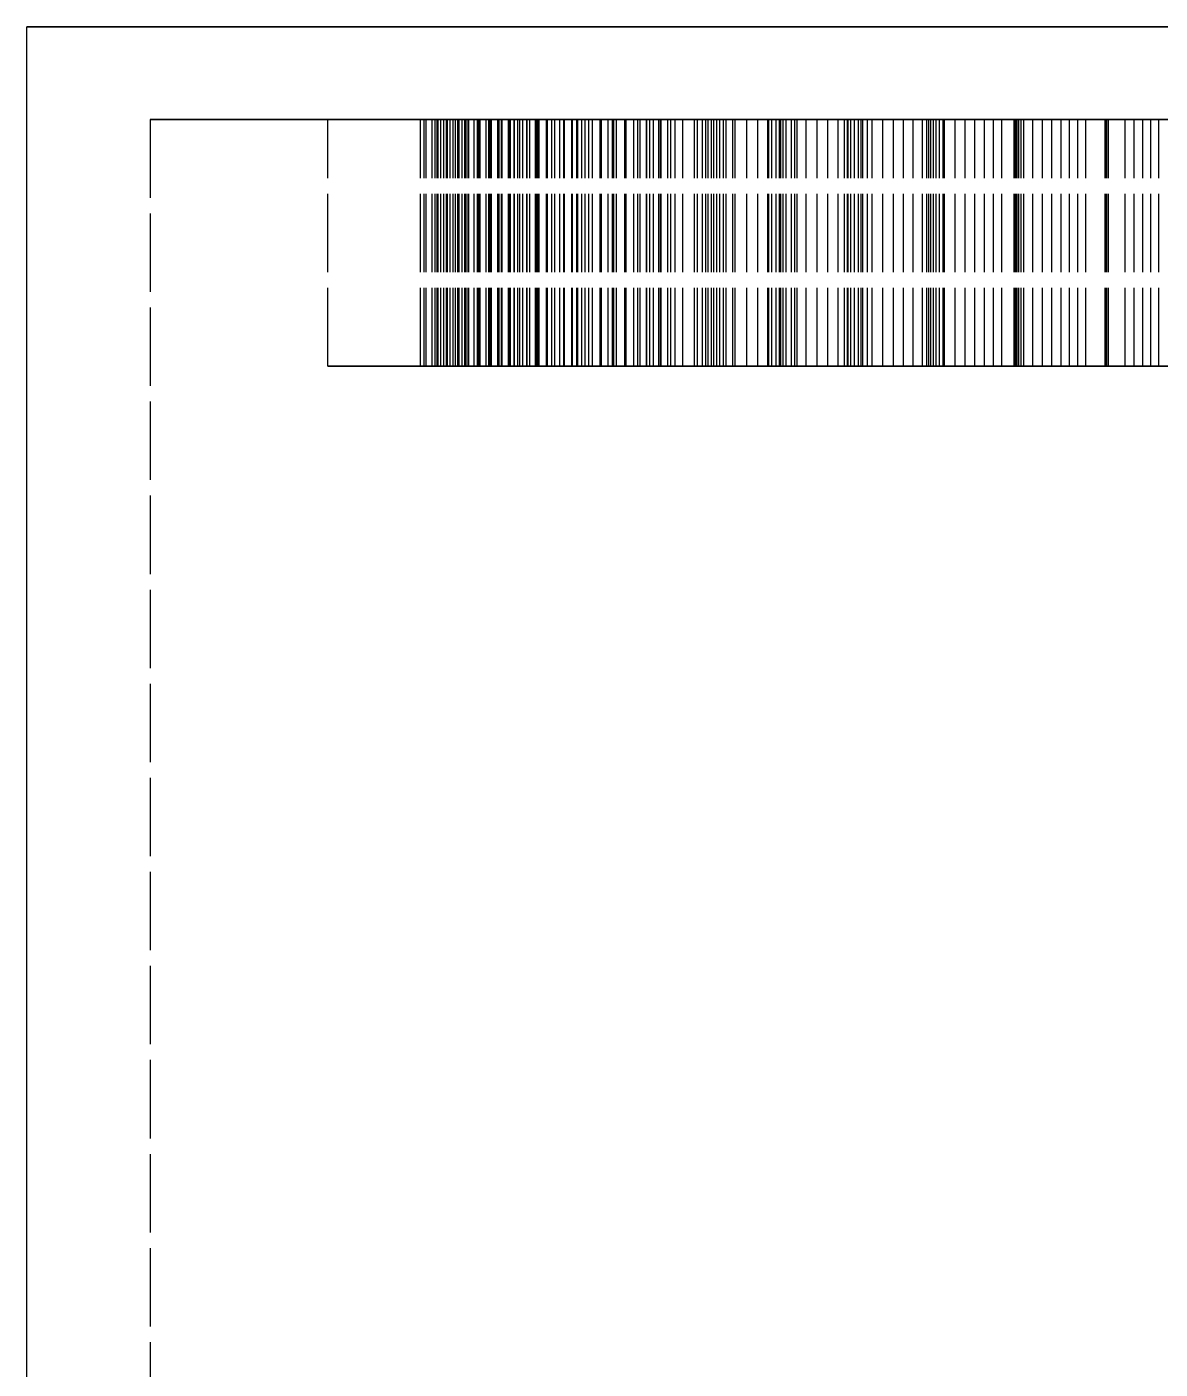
# Model space of a CAD drawing. Header units: millimetres. Extents: x -25 to 138, y -20 to 129.
# Drawn here: x 58 to 76.36, y 23.75 to 45.5 of the extents above; entities that cross this region are included whole.
import ezdxf

# ---------------------------------------------------------------- set-up
doc = ezdxf.new("R2010")
doc.units = ezdxf.units.MM
doc.linetypes.add('DASHED', pattern=[1.524, 1.27, -0.254])
doc.layers.add('HIDDEN', color=8, linetype='DASHED')
doc.layers.add('VISIBLE', color=7, linetype='CONTINUOUS')

msp = doc.modelspace()

# ---------------------------------------------------------------- linework, layer by layer
at = {"layer": 'HIDDEN'}
for points in [[(77.04762, 45.5), (76.28571, 45.5), (75.52381, 45.5), (74.7619, 45.5), (74, 45.5), (73.2381, 45.5), (72.47619, 45.5), (71.71429, 45.5), (70.95238, 45.5), (70.19048, 45.5), (69.42857, 45.5), (68.66667, 45.5), (67.90476, 45.5), (67.14286, 45.5), (66.38095, 45.5), (65.61905, 45.5), (64.85714, 45.5), (64.09524, 45.5), (63.33333, 45.5), (62.57143, 45.5), (61.80952, 45.5), (61.04762, 45.5), (60.28571, 45.5), (59.52381, 45.5), (58.7619, 45.5), (58, 45.5)], [(76.7619, 44), (76.06349, 44), (75.36508, 44), (74.66667, 44), (73.96825, 44), (73.26984, 44), (72.57143, 44), (71.87302, 44), (71.1746, 44), (70.47619, 44), (69.77778, 44), (69.07937, 44), (68.38095, 44), (67.68254, 44), (66.98413, 44), (66.28571, 44), (65.5873, 44), (64.88889, 44), (64.19048, 44), (63.49206, 44), (62.79365, 44), (62.09524, 44), (61.39683, 44), (60.69841, 44), (60, 44)], [(60, 44), (60.34921, 44), (60.69841, 44), (61.04762, 44), (61.39683, 44), (61.74603, 44), (62.09524, 44), (62.44444, 44), (62.79365, 44), (63.14286, 44), (63.49206, 44), (63.84127, 44), (64.19048, 44), (64.53968, 44), (64.88889, 44), (65.2381, 44), (65.5873, 44), (65.93651, 44), (66.28571, 44), (66.63492, 44), (66.98413, 44), (67.33333, 44), (67.68254, 44), (68.03175, 44), (68.38095, 44), (68.73016, 44), (69.07937, 44), (69.42857, 44), (69.77778, 44), (70.12698, 44), (70.47619, 44), (70.8254, 44), (71.1746, 44), (71.52381, 44), (71.87302, 44), (72.22222, 44), (72.57143, 44), (72.92063, 44), (73.26984, 44), (73.61905, 44), (73.96825, 44), (74.31746, 44), (74.66667, 44), (75.01587, 44), (75.36508, 44), (75.71429, 44), (76.06349, 44), (76.4127, 44)], [(60, 44), (60, 5)], [(76.83929, 44), (76.23214, 44), (75.625, 44), (75.01786, 44), (74.41071, 44), (73.80357, 44), (73.19643, 44), (72.58929, 44), (71.98214, 44), (71.375, 44), (70.76786, 44), (70.16071, 44), (69.55357, 44), (68.94643, 44), (68.33929, 44), (67.73214, 44), (67.125, 44), (66.51786, 44), (65.91071, 44), (65.30357, 44), (64.69643, 44), (64.08929, 44), (63.48214, 44), (62.875, 44)], [(62.875, 44), (63.17857, 44), (63.48214, 44), (63.78571, 44), (64.08929, 44), (64.39286, 44), (64.69643, 44), (65, 44), (65.30357, 44), (65.60714, 44), (65.91071, 44), (66.21429, 44), (66.51786, 44), (66.82143, 44), (67.125, 44), (67.42857, 44), (67.73214, 44), (68.03571, 44), (68.33929, 44), (68.64286, 44), (68.94643, 44), (69.25, 44), (69.55357, 44), (69.85714, 44), (70.16071, 44), (70.46429, 44), (70.76786, 44), (71.07143, 44), (71.375, 44), (71.67857, 44), (71.98214, 44), (72.28571, 44), (72.58929, 44), (72.89286, 44), (73.19643, 44), (73.5, 44), (73.80357, 44), (74.10714, 44), (74.41071, 44), (74.71429, 44), (75.01786, 44), (75.32143, 44), (75.625, 44), (75.92857, 44), (76.23214, 44), (76.53571, 44)], [(62.875, 40), (62.875, 44)], [(64.5643, 44), (64.3758, 44)], [(64.3758, 44), (64.5643, 44)], [(64.3758, 40), (64.3758, 44)], [(64.3758, 40), (64.3758, 44)], [(64.46648, 44), (64.43548, 44)], [(64.43548, 44), (64.61556, 44)], [(64.61556, 44), (64.43548, 44)], [(64.43548, 44), (64.46648, 44)], [(64.43548, 40), (64.43548, 44)], [(64.43548, 40), (64.43548, 44)], [(64.66179, 44), (64.46648, 44)], [(64.46648, 44), (64.66179, 44)], [(64.46648, 40), (64.46648, 44)], [(64.46648, 40), (64.46648, 44)], [(64.75309, 44), (64.5643, 44)], [(64.5643, 44), (64.75309, 44)], [(64.5643, 40), (64.5643, 44)], [(64.5643, 40), (64.5643, 44)], [(64.61556, 44), (64.79653, 44)], [(64.79653, 44), (64.61556, 44)], [(64.61556, 40), (64.61556, 44)], [(64.61556, 40), (64.61556, 44)], [(64.70675, 44), (64.64502, 44)], [(64.64502, 44), (64.81515, 44)], [(64.81515, 44), (64.64502, 44)], [(64.64502, 44), (64.70675, 44)], [(64.64502, 40), (64.64502, 44)], [(64.64502, 40), (64.64502, 44)], [(64.8568, 44), (64.66179, 44)], [(64.66179, 44), (64.8568, 44)], [(64.66179, 40), (64.66179, 44)], [(64.66179, 40), (64.66179, 44)], [(64.9072, 44), (64.70675, 44)], [(64.70675, 44), (64.9072, 44)], [(64.70675, 40), (64.70675, 44)], [(64.70675, 40), (64.70675, 44)], [(64.9421, 44), (64.75309, 44)], [(64.75309, 44), (64.9421, 44)], [(64.75309, 40), (64.75309, 44)], [(64.75309, 40), (64.75309, 44)], [(64.79653, 44), (64.97832, 44)], [(64.97832, 44), (64.79653, 44)], [(64.79653, 40), (64.79653, 44)], [(64.79653, 40), (64.79653, 44)], [(64.81515, 44), (64.98674, 44)], [(64.98674, 44), (64.81515, 44)], [(64.81515, 40), (64.81515, 44)], [(64.81515, 40), (64.81515, 44)], [(65.05141, 44), (64.8568, 44)], [(64.8568, 44), (65.05141, 44)], [(64.8568, 40), (64.8568, 44)], [(64.8568, 40), (64.8568, 44)], [(65.10677, 44), (64.9072, 44)], [(64.9072, 44), (65.10677, 44)], [(64.9072, 40), (64.9072, 44)], [(64.9072, 40), (64.9072, 44)], [(65.13123, 44), (64.9421, 44)], [(64.9421, 44), (65.13123, 44)], [(64.9421, 40), (64.9421, 44)], [(64.9421, 40), (64.9421, 44)], [(64.97832, 44), (65.16089, 44)], [(65.16089, 44), (64.97832, 44)], [(64.97832, 40), (64.97832, 44)], [(64.97832, 40), (64.97832, 44)], [(64.98674, 44), (65.15977, 44)], [(65.15977, 44), (64.98674, 44)], [(64.98674, 40), (64.98674, 44)], [(64.98674, 40), (64.98674, 44)], [(65.09457, 44), (65.00262, 44)], [(65.00262, 44), (65.16135, 44)], [(65.16135, 44), (65.00262, 44)], [(65.00262, 44), (65.09457, 44)], [(65.00262, 40), (65.00262, 44)], [(65.00262, 40), (65.00262, 44)], [(65.24549, 44), (65.05141, 44)], [(65.05141, 44), (65.24549, 44)], [(65.05141, 40), (65.05141, 44)], [(65.05141, 40), (65.05141, 44)], [(65.29845, 44), (65.09457, 44)], [(65.09457, 44), (65.29845, 44)], [(65.09457, 40), (65.09457, 44)], [(65.09457, 40), (65.09457, 44)], [(65.30532, 44), (65.10677, 44)], [(65.10677, 44), (65.30532, 44)], [(65.10677, 40), (65.10677, 44)], [(65.10677, 40), (65.10677, 44)], [(65.3204, 44), (65.13123, 44)], [(65.13123, 44), (65.3204, 44)], [(65.13123, 40), (65.13123, 44)], [(65.13123, 40), (65.13123, 44)], [(65.15977, 44), (65.33421, 44)], [(65.33421, 44), (65.15977, 44)], [(65.15977, 40), (65.15977, 44)], [(65.15977, 40), (65.15977, 44)], [(65.16089, 44), (65.34419, 44)], [(65.34419, 44), (65.16089, 44)], [(65.16089, 40), (65.16089, 44)], [(65.16089, 40), (65.16089, 44)], [(65.16135, 44), (65.3221, 44)], [(65.3221, 44), (65.16135, 44)], [(65.16135, 40), (65.16135, 44)], [(65.16135, 40), (65.16135, 44)], [(65.43891, 44), (65.24549, 44)], [(65.24549, 44), (65.43891, 44)], [(65.24549, 40), (65.24549, 44)], [(65.24549, 40), (65.24549, 44)], [(65.50086, 44), (65.29845, 44)], [(65.29845, 44), (65.50086, 44)], [(65.29845, 40), (65.29845, 44)], [(65.29845, 40), (65.29845, 44)], [(65.50269, 44), (65.30532, 44)], [(65.30532, 44), (65.50269, 44)], [(65.30532, 40), (65.30532, 44)], [(65.30532, 40), (65.30532, 44)], [(65.5095, 44), (65.3204, 44)], [(65.3204, 44), (65.5095, 44)], [(65.3204, 40), (65.3204, 44)], [(65.3204, 40), (65.3204, 44)], [(65.3221, 44), (65.48489, 44)], [(65.48489, 44), (65.3221, 44)], [(65.3221, 40), (65.3221, 44)], [(65.3221, 40), (65.3221, 44)], [(65.33421, 44), (65.51008, 44)], [(65.51008, 44), (65.33421, 44)], [(65.33421, 40), (65.33421, 44)], [(65.33421, 40), (65.33421, 44)], [(65.34419, 44), (65.52819, 44)], [(65.52819, 44), (65.34419, 44)], [(65.34419, 40), (65.34419, 44)], [(65.34419, 40), (65.34419, 44)], [(65.6315, 44), (65.43891, 44)], [(65.43891, 44), (65.6315, 44)], [(65.43891, 40), (65.43891, 44)], [(65.43891, 40), (65.43891, 44)], [(65.48489, 44), (65.64972, 44)], [(65.64972, 44), (65.48489, 44)], [(65.48489, 40), (65.48489, 44)], [(65.48489, 40), (65.48489, 44)], [(65.70166, 44), (65.50086, 44)], [(65.50086, 44), (65.70166, 44)], [(65.50086, 40), (65.50086, 44)], [(65.50086, 40), (65.50086, 44)], [(65.69871, 44), (65.50269, 44)], [(65.50269, 44), (65.69871, 44)], [(65.50269, 40), (65.50269, 44)], [(65.50269, 40), (65.50269, 44)], [(65.62661, 44), (65.50524, 44)], [(65.50524, 44), (65.6512, 44)], [(65.6512, 44), (65.50524, 44)], [(65.50524, 44), (65.62661, 44)], [(65.50524, 40), (65.50524, 44)], [(65.50524, 40), (65.50524, 44)], [(65.52819, 44), (65.5095, 44)], [(65.5095, 44), (65.52819, 44)], [(65.5095, 40), (65.5095, 44)], [(65.5095, 40), (65.5095, 44)], [(65.51008, 44), (65.68741, 44)], [(65.68741, 44), (65.51008, 44)], [(65.51008, 40), (65.51008, 44)], [(65.51008, 40), (65.51008, 44)], [(65.52819, 40), (65.52819, 44)], [(65.52819, 40), (65.52819, 44)], [(65.83218, 44), (65.62661, 44)], [(65.62661, 44), (65.83218, 44)], [(65.62661, 40), (65.62661, 44)], [(65.62661, 40), (65.62661, 44)], [(65.68741, 44), (65.6315, 44)], [(65.6315, 44), (65.68741, 44)], [(65.6315, 40), (65.6315, 44)], [(65.6315, 40), (65.6315, 44)], [(65.64972, 44), (65.81666, 44)], [(65.81666, 44), (65.64972, 44)], [(65.64972, 40), (65.64972, 44)], [(65.64972, 40), (65.64972, 44)], [(65.6512, 44), (65.79975, 44)], [(65.79975, 44), (65.6512, 44)], [(65.6512, 40), (65.6512, 44)], [(65.6512, 40), (65.6512, 44)], [(65.68741, 40), (65.68741, 44)], [(65.68741, 40), (65.68741, 44)], [(65.89315, 44), (65.69871, 44)], [(65.69871, 44), (65.89315, 44)], [(65.69871, 40), (65.69871, 44)], [(65.69871, 40), (65.69871, 44)], [(65.90064, 44), (65.70166, 44)], [(65.70166, 44), (65.90064, 44)], [(65.70166, 40), (65.70166, 44)], [(65.70166, 40), (65.70166, 44)], [(65.79975, 44), (65.95091, 44)], [(65.95091, 44), (65.79975, 44)], [(65.79975, 40), (65.79975, 44)], [(65.79975, 40), (65.79975, 44)], [(65.81666, 44), (65.98581, 44)], [(65.98581, 44), (65.81666, 44)], [(65.81666, 40), (65.81666, 44)], [(65.81666, 40), (65.81666, 44)], [(66.03572, 44), (65.83218, 44)], [(65.83218, 44), (66.03572, 44)], [(65.83218, 40), (65.83218, 44)], [(65.83218, 40), (65.83218, 44)], [(65.98581, 44), (65.89315, 44)], [(65.89315, 44), (65.98581, 44)], [(65.89315, 40), (65.89315, 44)], [(65.89315, 40), (65.89315, 44)], [(66.09759, 44), (65.90064, 44)], [(65.90064, 44), (66.09759, 44)], [(65.90064, 40), (65.90064, 44)], [(65.90064, 40), (65.90064, 44)], [(65.95091, 44), (66.10473, 44)], [(66.10473, 44), (65.95091, 44)], [(65.95091, 40), (65.95091, 44)], [(65.95091, 40), (65.95091, 44)], [(65.98581, 40), (65.98581, 44)], [(65.98581, 40), (65.98581, 44)], [(66.23705, 44), (66.03572, 44)], [(66.03572, 44), (66.23705, 44)], [(66.03572, 40), (66.03572, 44)], [(66.03572, 40), (66.03572, 44)], [(66.29222, 44), (66.09759, 44)], [(66.09759, 44), (66.29222, 44)], [(66.09759, 40), (66.09759, 44)], [(66.09759, 40), (66.09759, 44)], [(66.10473, 44), (66.26131, 44)], [(66.26131, 44), (66.10473, 44)], [(66.10473, 40), (66.10473, 44)], [(66.10473, 40), (66.10473, 44)], [(66.29834, 44), (66.14858, 44)], [(66.14858, 44), (66.28055, 44)], [(66.28055, 44), (66.14858, 44)], [(66.14858, 44), (66.29834, 44)], [(66.14858, 40), (66.14858, 44)], [(66.14858, 40), (66.14858, 44)], [(66.43595, 44), (66.23705, 44)], [(66.23705, 44), (66.43595, 44)], [(66.23705, 40), (66.23705, 44)], [(66.23705, 40), (66.23705, 44)], [(66.26131, 44), (66.42083, 44)], [(66.42083, 44), (66.26131, 44)], [(66.26131, 40), (66.26131, 44)], [(66.26131, 40), (66.26131, 44)], [(66.28055, 44), (66.41562, 44)], [(66.41562, 44), (66.28055, 44)], [(66.28055, 40), (66.28055, 44)], [(66.28055, 40), (66.28055, 44)], [(66.42083, 44), (66.29222, 44)], [(66.29222, 44), (66.42083, 44)], [(66.29222, 40), (66.29222, 44)], [(66.29222, 40), (66.29222, 44)], [(66.50385, 44), (66.29834, 44)], [(66.29834, 44), (66.50385, 44)], [(66.29834, 40), (66.29834, 44)], [(66.29834, 40), (66.29834, 44)], [(66.41562, 44), (66.55385, 44)], [(66.55385, 44), (66.41562, 44)], [(66.41562, 40), (66.41562, 44)], [(66.41562, 40), (66.41562, 44)], [(66.42083, 40), (66.42083, 44)], [(66.42083, 40), (66.42083, 44)], [(66.63215, 44), (66.43595, 44)], [(66.43595, 44), (66.63215, 44)], [(66.43595, 40), (66.43595, 44)], [(66.43595, 40), (66.43595, 44)], [(66.70678, 44), (66.50385, 44)], [(66.50385, 44), (66.70678, 44)], [(66.50385, 40), (66.50385, 44)], [(66.50385, 40), (66.50385, 44)], [(66.55385, 44), (66.69535, 44)], [(66.69535, 44), (66.55385, 44)], [(66.55385, 40), (66.55385, 44)], [(66.55385, 40), (66.55385, 44)], [(66.8253, 44), (66.63215, 44)], [(66.63215, 44), (66.8253, 44)], [(66.63215, 40), (66.63215, 44)], [(66.63215, 40), (66.63215, 44)], [(66.69535, 44), (66.84024, 44)], [(66.84024, 44), (66.69535, 44)], [(66.69535, 40), (66.69535, 44)], [(66.69535, 40), (66.69535, 44)], [(66.90693, 44), (66.70678, 44)], [(66.70678, 44), (66.90693, 44)], [(66.70678, 40), (66.70678, 44)], [(66.70678, 40), (66.70678, 44)], [(66.98877, 44), (66.8253, 44)], [(66.8253, 44), (66.98877, 44)], [(66.8253, 40), (66.8253, 44)], [(66.8253, 40), (66.8253, 44)], [(66.84024, 44), (66.98877, 44)], [(66.98877, 44), (66.84024, 44)], [(66.84024, 40), (66.84024, 44)], [(66.84024, 40), (66.84024, 44)], [(67.10404, 44), (66.90693, 44)], [(66.90693, 44), (67.10404, 44)], [(66.90693, 40), (66.90693, 44)], [(66.90693, 40), (66.90693, 44)], [(67.10404, 44), (66.92717, 44)], [(66.92717, 44), (67.044, 44)], [(67.044, 44), (66.92717, 44)], [(66.92717, 44), (67.10404, 44)], [(66.92717, 40), (66.92717, 44)], [(66.92717, 40), (66.92717, 44)], [(66.98877, 40), (66.98877, 44)], [(66.98877, 40), (66.98877, 44)], [(67.044, 44), (67.16445, 44)], [(67.16445, 44), (67.044, 44)], [(67.044, 40), (67.044, 44)], [(67.044, 40), (67.044, 44)], [(67.30774, 44), (67.10404, 44)], [(67.29782, 44), (67.10404, 44)], [(67.10404, 44), (67.29782, 44)], [(67.10404, 44), (67.30774, 44)], [(67.10404, 40), (67.10404, 44)], [(67.10404, 40), (67.10404, 44)], [(67.10404, 40), (67.10404, 44)], [(67.10404, 40), (67.10404, 44)], [(67.16445, 44), (67.28858, 44)], [(67.28858, 44), (67.16445, 44)], [(67.16445, 40), (67.16445, 44)], [(67.16445, 40), (67.16445, 44)], [(67.28858, 44), (67.41654, 44)], [(67.41654, 44), (67.28858, 44)], [(67.28858, 40), (67.28858, 44)], [(67.28858, 40), (67.28858, 44)], [(67.48785, 44), (67.29782, 44)], [(67.29782, 44), (67.48785, 44)], [(67.29782, 40), (67.29782, 44)], [(67.29782, 40), (67.29782, 44)], [(67.50832, 44), (67.30774, 44)], [(67.30774, 44), (67.50832, 44)], [(67.30774, 40), (67.30774, 44)], [(67.30774, 40), (67.30774, 44)], [(67.41654, 44), (67.54851, 44)], [(67.54851, 44), (67.41654, 44)], [(67.41654, 40), (67.41654, 44)], [(67.41654, 40), (67.41654, 44)], [(67.68478, 44), (67.48785, 44)], [(67.48785, 44), (67.68478, 44)], [(67.48785, 40), (67.48785, 44)], [(67.48785, 40), (67.48785, 44)], [(67.70557, 44), (67.50832, 44)], [(67.50832, 44), (67.70557, 44)], [(67.50832, 40), (67.50832, 44)], [(67.50832, 40), (67.50832, 44)], [(67.54851, 44), (67.68478, 44)], [(67.68478, 44), (67.54851, 44)], [(67.54851, 40), (67.54851, 44)], [(67.54851, 40), (67.54851, 44)], [(67.68478, 40), (67.68478, 44)], [(67.68478, 40), (67.68478, 44)], [(67.89922, 44), (67.70557, 44)], [(67.70557, 44), (67.89922, 44)], [(67.70557, 40), (67.70557, 44)], [(67.70557, 40), (67.70557, 44)], [(68.03682, 44), (67.83435, 44)], [(67.83435, 44), (67.93505, 44)], [(67.93505, 44), (67.83435, 44)], [(67.83435, 44), (68.03682, 44)], [(67.83435, 40), (67.83435, 44)], [(67.83435, 40), (67.83435, 44)], [(68.08892, 44), (67.89922, 44)], [(67.89922, 44), (68.08892, 44)], [(67.89922, 40), (67.89922, 44)], [(67.89922, 40), (67.89922, 44)], [(67.93505, 44), (68.03984, 44)], [(68.03984, 44), (67.93505, 44)], [(67.93505, 40), (67.93505, 44)], [(67.93505, 40), (67.93505, 44)], [(68.23697, 44), (68.03682, 44)], [(68.03682, 44), (68.23697, 44)], [(68.03682, 40), (68.03682, 44)], [(68.03682, 40), (68.03682, 44)], [(68.03984, 44), (68.14882, 44)], [(68.14882, 44), (68.03984, 44)], [(68.03984, 40), (68.03984, 44)], [(68.03984, 40), (68.03984, 44)], [(68.27421, 44), (68.08892, 44)], [(68.08892, 44), (68.27421, 44)], [(68.08892, 40), (68.08892, 44)], [(68.08892, 40), (68.08892, 44)], [(68.14882, 44), (68.26215, 44)], [(68.26215, 44), (68.14882, 44)], [(68.14882, 40), (68.14882, 44)], [(68.14882, 40), (68.14882, 44)], [(68.4335, 44), (68.23697, 44)], [(68.23697, 44), (68.4335, 44)], [(68.23697, 40), (68.23697, 44)], [(68.23697, 40), (68.23697, 44)], [(68.26215, 44), (68.38007, 44)], [(68.38007, 44), (68.26215, 44)], [(68.26215, 40), (68.26215, 44)], [(68.26215, 40), (68.26215, 44)], [(68.50292, 44), (68.27421, 44)], [(68.27421, 44), (68.50292, 44)], [(68.27421, 40), (68.27421, 44)], [(68.27421, 40), (68.27421, 44)], [(68.38007, 44), (68.50292, 44)], [(68.50292, 44), (68.38007, 44)], [(68.38007, 40), (68.38007, 44)], [(68.38007, 40), (68.38007, 44)], [(68.62618, 44), (68.4335, 44)], [(68.4335, 44), (68.62618, 44)], [(68.4335, 40), (68.4335, 44)], [(68.4335, 40), (68.4335, 44)], [(68.50292, 40), (68.50292, 44)], [(68.50292, 40), (68.50292, 44)], [(68.81471, 44), (68.62618, 44)], [(68.62618, 44), (68.81471, 44)], [(68.62618, 40), (68.62618, 44)], [(68.62618, 40), (68.62618, 44)], [(68.99871, 44), (68.81471, 44)], [(68.81471, 44), (68.99871, 44)], [(68.81471, 40), (68.81471, 44)], [(68.81471, 40), (68.81471, 44)], [(69.08874, 44), (68.86238, 44)], [(68.86238, 44), (68.94611, 44)], [(68.94611, 44), (68.86238, 44)], [(68.86238, 44), (69.08874, 44)], [(68.86238, 40), (68.86238, 44)], [(68.86238, 40), (68.86238, 44)], [(68.94611, 44), (69.03435, 44)], [(69.03435, 44), (68.94611, 44)], [(68.94611, 40), (68.94611, 44)], [(68.94611, 40), (68.94611, 44)], [(69.17767, 44), (68.99871, 44)], [(68.99871, 44), (69.17767, 44)], [(68.99871, 40), (68.99871, 44)], [(68.99871, 40), (68.99871, 44)], [(69.03435, 44), (69.12724, 44)], [(69.12724, 44), (69.03435, 44)], [(69.03435, 40), (69.03435, 44)], [(69.03435, 40), (69.03435, 44)], [(69.28362, 44), (69.08874, 44)], [(69.08874, 44), (69.28362, 44)], [(69.08874, 40), (69.08874, 44)], [(69.08874, 40), (69.08874, 44)], [(69.12724, 44), (69.22497, 44)], [(69.22497, 44), (69.12724, 44)], [(69.12724, 40), (69.12724, 44)], [(69.12724, 40), (69.12724, 44)], [(69.43622, 44), (69.17767, 44)], [(69.17767, 44), (69.43622, 44)], [(69.17767, 40), (69.17767, 44)], [(69.17767, 40), (69.17767, 44)], [(69.22497, 44), (69.32783, 44)], [(69.32783, 44), (69.22497, 44)], [(69.22497, 40), (69.22497, 44)], [(69.22497, 40), (69.22497, 44)], [(69.47442, 44), (69.28362, 44)], [(69.28362, 44), (69.47442, 44)], [(69.28362, 40), (69.28362, 44)], [(69.28362, 40), (69.28362, 44)], [(69.32783, 44), (69.43622, 44)], [(69.43622, 44), (69.32783, 44)], [(69.32783, 40), (69.32783, 44)], [(69.32783, 40), (69.32783, 44)], [(69.43622, 40), (69.43622, 44)], [(69.43622, 40), (69.43622, 44)], [(69.66088, 44), (69.47442, 44)], [(69.47442, 44), (69.66088, 44)], [(69.47442, 40), (69.47442, 44)], [(69.47442, 40), (69.47442, 44)], [(69.84268, 44), (69.66088, 44)], [(69.66088, 44), (69.84268, 44)], [(69.66088, 40), (69.66088, 44)], [(69.66088, 40), (69.66088, 44)], [(70.01942, 44), (69.84268, 44)], [(69.84268, 44), (70.01942, 44)], [(69.84268, 40), (69.84268, 44)], [(69.84268, 40), (69.84268, 44)], [(70.2508, 44), (70.00251, 44)], [(70.00251, 44), (70.06853, 44)], [(70.06853, 44), (70.00251, 44)], [(70.00251, 44), (70.2508, 44)], [(70.00251, 40), (70.00251, 44)], [(70.00251, 40), (70.00251, 44)], [(70.19053, 44), (70.01942, 44)], [(70.01942, 44), (70.19053, 44)], [(70.01942, 40), (70.01942, 44)], [(70.01942, 40), (70.01942, 44)], [(70.06853, 44), (70.13946, 44)], [(70.13946, 44), (70.06853, 44)], [(70.06853, 40), (70.06853, 44)], [(70.06853, 40), (70.06853, 44)], [(70.13946, 44), (70.21548, 44)], [(70.21548, 44), (70.13946, 44)], [(70.13946, 40), (70.13946, 44)], [(70.13946, 40), (70.13946, 44)], [(70.4767, 44), (70.19053, 44)], [(70.19053, 44), (70.4767, 44)], [(70.19053, 40), (70.19053, 44)], [(70.19053, 40), (70.19053, 44)], [(70.21548, 44), (70.29679, 44)], [(70.29679, 44), (70.21548, 44)], [(70.21548, 40), (70.21548, 44)], [(70.21548, 40), (70.21548, 44)], [(70.43876, 44), (70.2508, 44)], [(70.2508, 44), (70.43876, 44)], [(70.2508, 40), (70.2508, 44)], [(70.2508, 40), (70.2508, 44)], [(70.29679, 44), (70.38371, 44)], [(70.38371, 44), (70.29679, 44)], [(70.29679, 40), (70.29679, 44)], [(70.29679, 40), (70.29679, 44)], [(70.38371, 44), (70.4767, 44)], [(70.4767, 44), (70.38371, 44)], [(70.38371, 40), (70.38371, 44)], [(70.38371, 40), (70.38371, 44)], [(70.6222, 44), (70.43876, 44)], [(70.43876, 44), (70.6222, 44)], [(70.43876, 40), (70.43876, 44)], [(70.43876, 40), (70.43876, 44)], [(70.4767, 40), (70.4767, 44)], [(70.4767, 40), (70.4767, 44)], [(70.80085, 44), (70.6222, 44)], [(70.6222, 44), (70.80085, 44)], [(70.6222, 40), (70.6222, 44)], [(70.6222, 40), (70.6222, 44)], [(70.97438, 44), (70.80085, 44)], [(70.80085, 44), (70.97438, 44)], [(70.80085, 40), (70.80085, 44)], [(70.80085, 40), (70.80085, 44)], [(71.14234, 44), (70.97438, 44)], [(70.97438, 44), (71.14234, 44)], [(70.97438, 40), (70.97438, 44)], [(70.97438, 40), (70.97438, 44)], [(71.30414, 44), (71.14234, 44)], [(71.14234, 44), (71.30414, 44)], [(71.14234, 40), (71.14234, 44)], [(71.14234, 40), (71.14234, 44)], [(71.51311, 44), (71.24499, 44)], [(71.24499, 44), (71.29275, 44)], [(71.29275, 44), (71.24499, 44)], [(71.24499, 44), (71.51311, 44)], [(71.24499, 40), (71.24499, 44)], [(71.24499, 40), (71.24499, 44)], [(71.29275, 44), (71.34577, 44)], [(71.34577, 44), (71.29275, 44)], [(71.29275, 40), (71.29275, 44)], [(71.29275, 40), (71.29275, 44)], [(71.6155, 44), (71.30414, 44)], [(71.30414, 44), (71.6155, 44)], [(71.30414, 40), (71.30414, 44)], [(71.30414, 40), (71.30414, 44)], [(71.34577, 44), (71.40426, 44)], [(71.40426, 44), (71.34577, 44)], [(71.34577, 40), (71.34577, 44)], [(71.34577, 40), (71.34577, 44)], [(71.40426, 44), (71.46845, 44)], [(71.46845, 44), (71.40426, 44)], [(71.40426, 40), (71.40426, 44)], [(71.40426, 40), (71.40426, 44)], [(71.46845, 44), (71.53869, 44)], [(71.53869, 44), (71.46845, 44)], [(71.46845, 40), (71.46845, 44)], [(71.46845, 40), (71.46845, 44)], [(71.69254, 44), (71.51311, 44)], [(71.51311, 44), (71.69254, 44)], [(71.51311, 40), (71.51311, 44)], [(71.51311, 40), (71.51311, 44)], [(71.53869, 44), (71.6155, 44)], [(71.6155, 44), (71.53869, 44)], [(71.53869, 40), (71.53869, 44)], [(71.53869, 40), (71.53869, 44)], [(71.6155, 40), (71.6155, 44)], [(71.6155, 40), (71.6155, 44)], [(71.86706, 44), (71.69254, 44)], [(71.69254, 44), (71.86706, 44)], [(71.69254, 40), (71.69254, 44)], [(71.69254, 40), (71.69254, 44)], [(72.03638, 44), (71.86706, 44)], [(71.86706, 44), (72.03638, 44)], [(71.86706, 40), (71.86706, 44)], [(71.86706, 40), (71.86706, 44)], [(72.20014, 44), (72.03638, 44)], [(72.03638, 44), (72.20014, 44)], [(72.03638, 40), (72.03638, 44)], [(72.03638, 40), (72.03638, 44)], [(72.3579, 44), (72.20014, 44)], [(72.20014, 44), (72.3579, 44)], [(72.20014, 40), (72.20014, 44)], [(72.20014, 40), (72.20014, 44)], [(72.50901, 44), (72.3579, 44)], [(72.3579, 44), (72.50901, 44)], [(72.3579, 40), (72.3579, 44)], [(72.3579, 40), (72.3579, 44)], [(72.84289, 44), (72.50901, 44)], [(72.50901, 44), (72.84289, 44)], [(72.50901, 40), (72.50901, 44)], [(72.50901, 40), (72.50901, 44)], [(72.86489, 44), (72.57922, 44)], [(72.57922, 44), (72.60831, 44)], [(72.60831, 44), (72.57922, 44)], [(72.57922, 44), (72.86489, 44)], [(72.57922, 40), (72.57922, 44)], [(72.57922, 40), (72.57922, 44)], [(72.60831, 44), (72.64298, 44)], [(72.64298, 44), (72.60831, 44)], [(72.60831, 40), (72.60831, 44)], [(72.60831, 40), (72.60831, 44)], [(72.64298, 44), (72.68344, 44)], [(72.68344, 44), (72.64298, 44)], [(72.64298, 40), (72.64298, 44)], [(72.64298, 40), (72.64298, 44)], [(72.68344, 44), (72.72996, 44)], [(72.72996, 44), (72.68344, 44)], [(72.68344, 40), (72.68344, 44)], [(72.68344, 40), (72.68344, 44)], [(72.72996, 44), (72.78292, 44)], [(72.78292, 44), (72.72996, 44)], [(72.72996, 40), (72.72996, 44)], [(72.72996, 40), (72.72996, 44)], [(72.78292, 44), (72.84289, 44)], [(72.84289, 44), (72.78292, 44)], [(72.78292, 40), (72.78292, 44)], [(72.78292, 40), (72.78292, 44)], [(72.84289, 40), (72.84289, 44)], [(72.84289, 40), (72.84289, 44)], [(73.03426, 44), (72.86489, 44)], [(72.86489, 44), (73.03426, 44)], [(72.86489, 40), (72.86489, 44)], [(72.86489, 40), (72.86489, 44)], [(73.19836, 44), (73.03426, 44)], [(73.03426, 44), (73.19836, 44)], [(73.03426, 40), (73.03426, 44)], [(73.03426, 40), (73.03426, 44)], [(73.3569, 44), (73.19836, 44)], [(73.19836, 44), (73.3569, 44)], [(73.19836, 40), (73.19836, 44)], [(73.19836, 40), (73.19836, 44)], [(73.50951, 44), (73.3569, 44)], [(73.3569, 44), (73.50951, 44)], [(73.3569, 40), (73.3569, 44)], [(73.3569, 40), (73.3569, 44)], [(73.65572, 44), (73.50951, 44)], [(73.50951, 44), (73.65572, 44)], [(73.50951, 40), (73.50951, 44)], [(73.50951, 40), (73.50951, 44)], [(73.79485, 44), (73.65572, 44)], [(73.65572, 44), (73.79485, 44)], [(73.65572, 40), (73.65572, 44)], [(73.65572, 40), (73.65572, 44)], [(74.14841, 44), (73.79485, 44)], [(73.79485, 44), (74.14841, 44)], [(73.79485, 40), (73.79485, 44)], [(73.79485, 40), (73.79485, 44)], [(74.2946, 44), (73.99384, 44)], [(73.99384, 44), (74.00401, 44)], [(74.00401, 44), (73.99384, 44)], [(73.99384, 44), (74.2946, 44)], [(73.99384, 40), (73.99384, 44)], [(73.99384, 40), (73.99384, 44)], [(74.00401, 44), (74.02002, 44)], [(74.02002, 44), (74.00401, 44)], [(74.00401, 40), (74.00401, 44)], [(74.00401, 40), (74.00401, 44)], [(74.02002, 44), (74.0421, 44)], [(74.0421, 44), (74.02002, 44)], [(74.02002, 40), (74.02002, 44)], [(74.02002, 40), (74.02002, 44)], [(74.0421, 44), (74.07056, 44)], [(74.07056, 44), (74.0421, 44)], [(74.0421, 40), (74.0421, 44)], [(74.0421, 40), (74.0421, 44)], [(74.07056, 44), (74.10579, 44)], [(74.10579, 44), (74.07056, 44)], [(74.07056, 40), (74.07056, 44)], [(74.07056, 40), (74.07056, 44)], [(74.10579, 44), (74.14841, 44)], [(74.14841, 44), (74.10579, 44)], [(74.10579, 40), (74.10579, 44)], [(74.10579, 40), (74.10579, 44)], [(74.14841, 40), (74.14841, 44)], [(74.14841, 40), (74.14841, 44)], [(74.45247, 44), (74.2946, 44)], [(74.2946, 44), (74.45247, 44)], [(74.2946, 40), (74.2946, 44)], [(74.2946, 40), (74.2946, 44)], [(74.60476, 44), (74.45247, 44)], [(74.45247, 44), (74.60476, 44)], [(74.45247, 40), (74.45247, 44)], [(74.45247, 40), (74.45247, 44)], [(74.75117, 44), (74.60476, 44)], [(74.60476, 44), (74.75117, 44)], [(74.60476, 40), (74.60476, 44)], [(74.60476, 40), (74.60476, 44)], [(74.89133, 44), (74.75117, 44)], [(74.75117, 44), (74.89133, 44)], [(74.75117, 40), (74.75117, 44)], [(74.75117, 40), (74.75117, 44)], [(75.02473, 44), (74.89133, 44)], [(74.89133, 44), (75.02473, 44)], [(74.89133, 40), (74.89133, 44)], [(74.89133, 40), (74.89133, 44)], [(75.15069, 44), (75.02473, 44)], [(75.02473, 44), (75.15069, 44)], [(75.02473, 40), (75.02473, 44)], [(75.02473, 40), (75.02473, 44)], [(75.52092, 44), (75.15069, 44)], [(75.15069, 44), (75.52092, 44)], [(75.15069, 40), (75.15069, 44)], [(75.15069, 40), (75.15069, 44)], [(75.46792, 44), (75.46514, 44)], [(75.46514, 44), (75.46866, 44)], [(75.46866, 44), (75.46514, 44)], [(75.46514, 44), (75.46792, 44)], [(75.46514, 40), (75.46514, 44)], [(75.46514, 40), (75.46514, 44)], [(75.47676, 44), (75.46792, 44)], [(75.46792, 44), (75.47676, 44)], [(75.46792, 40), (75.46792, 44)], [(75.46792, 40), (75.46792, 44)], [(75.46866, 44), (75.47881, 44)], [(75.47881, 44), (75.46866, 44)], [(75.46866, 40), (75.46866, 44)], [(75.46866, 40), (75.46866, 44)], [(75.79005, 44), (75.47676, 44)], [(75.47676, 44), (75.79005, 44)], [(75.47676, 40), (75.47676, 44)], [(75.47676, 40), (75.47676, 44)], [(75.47881, 44), (75.49601, 44)], [(75.49601, 44), (75.47881, 44)], [(75.47881, 40), (75.47881, 44)], [(75.47881, 40), (75.47881, 44)], [(75.49601, 44), (75.52092, 44)], [(75.52092, 44), (75.49601, 44)], [(75.49601, 40), (75.49601, 44)], [(75.49601, 40), (75.49601, 44)], [(75.52092, 40), (75.52092, 44)], [(75.52092, 40), (75.52092, 44)], [(75.93508, 44), (75.79005, 44)], [(75.79005, 44), (75.93508, 44)], [(75.79005, 40), (75.79005, 44)], [(75.79005, 40), (75.79005, 44)], [(76.07425, 44), (75.93508, 44)], [(75.93508, 44), (76.07425, 44)], [(75.93508, 40), (75.93508, 44)], [(75.93508, 40), (75.93508, 44)], [(76.20728, 44), (76.07425, 44)], [(76.07425, 44), (76.20728, 44)], [(76.07425, 40), (76.07425, 44)], [(76.07425, 40), (76.07425, 44)], [(76.33378, 44), (76.20728, 44)], [(76.20728, 44), (76.33378, 44)], [(76.20728, 40), (76.20728, 44)], [(76.20728, 40), (76.20728, 44)], [(76.45325, 44), (76.33378, 44)], [(76.33378, 44), (76.45325, 44)], [(76.33378, 40), (76.33378, 44)], [(76.33378, 40), (76.33378, 44)], [(76.83929, 40), (76.23214, 40), (75.625, 40), (75.01786, 40), (74.41071, 40), (73.80357, 40), (73.19643, 40), (72.58929, 40), (71.98214, 40), (71.375, 40), (70.76786, 40), (70.16071, 40), (69.55357, 40), (68.94643, 40), (68.33929, 40), (67.73214, 40), (67.125, 40), (66.51786, 40), (65.91071, 40), (65.30357, 40), (64.69643, 40), (64.08929, 40), (63.48214, 40), (62.875, 40)], [(62.875, 40), (63.17857, 40), (63.48214, 40), (63.78571, 40), (64.08929, 40), (64.39286, 40), (64.69643, 40), (65, 40), (65.30357, 40), (65.60714, 40), (65.91071, 40), (66.21429, 40), (66.51786, 40), (66.82143, 40), (67.125, 40), (67.42857, 40), (67.73214, 40), (68.03571, 40), (68.33929, 40), (68.64286, 40), (68.94643, 40), (69.25, 40), (69.55357, 40), (69.85714, 40), (70.16071, 40), (70.46429, 40), (70.76786, 40), (71.07143, 40), (71.375, 40), (71.67857, 40), (71.98214, 40), (72.28571, 40), (72.58929, 40), (72.89286, 40), (73.19643, 40), (73.5, 40), (73.80357, 40), (74.10714, 40), (74.41071, 40), (74.71429, 40), (75.01786, 40), (75.32143, 40), (75.625, 40), (75.92857, 40), (76.23214, 40), (76.53571, 40)], [(64.5643, 40), (64.3758, 40)], [(64.3758, 40), (64.5643, 40)], [(64.46648, 40), (64.43548, 40)], [(64.43548, 40), (64.61556, 40)], [(64.61556, 40), (64.43548, 40)], [(64.43548, 40), (64.46648, 40)], [(64.66179, 40), (64.46648, 40)], [(64.46648, 40), (64.66179, 40)], [(64.75309, 40), (64.5643, 40)], [(64.5643, 40), (64.75309, 40)], [(64.61556, 40), (64.79653, 40)], [(64.79653, 40), (64.61556, 40)], [(64.70675, 40), (64.64502, 40)], [(64.64502, 40), (64.81515, 40)], [(64.81515, 40), (64.64502, 40)], [(64.64502, 40), (64.70675, 40)], [(64.8568, 40), (64.66179, 40)], [(64.66179, 40), (64.8568, 40)], [(64.9072, 40), (64.70675, 40)], [(64.70675, 40), (64.9072, 40)], [(64.9421, 40), (64.75309, 40)], [(64.75309, 40), (64.9421, 40)], [(64.79653, 40), (64.97832, 40)], [(64.97832, 40), (64.79653, 40)], [(64.81515, 40), (64.98674, 40)], [(64.98674, 40), (64.81515, 40)], [(65.05141, 40), (64.8568, 40)], [(64.8568, 40), (65.05141, 40)], [(65.10677, 40), (64.9072, 40)], [(64.9072, 40), (65.10677, 40)], [(65.13123, 40), (64.9421, 40)], [(64.9421, 40), (65.13123, 40)], [(64.97832, 40), (65.16089, 40)], [(65.16089, 40), (64.97832, 40)], [(64.98674, 40), (65.15977, 40)], [(65.15977, 40), (64.98674, 40)], [(65.09457, 40), (65.00262, 40)], [(65.00262, 40), (65.16135, 40)], [(65.16135, 40), (65.00262, 40)], [(65.00262, 40), (65.09457, 40)], [(65.24549, 40), (65.05141, 40)], [(65.05141, 40), (65.24549, 40)], [(65.29845, 40), (65.09457, 40)], [(65.09457, 40), (65.29845, 40)], [(65.30532, 40), (65.10677, 40)], [(65.10677, 40), (65.30532, 40)], [(65.3204, 40), (65.13123, 40)], [(65.13123, 40), (65.3204, 40)], [(65.15977, 40), (65.33421, 40)], [(65.33421, 40), (65.15977, 40)], [(65.16089, 40), (65.34419, 40)], [(65.34419, 40), (65.16089, 40)], [(65.16135, 40), (65.3221, 40)], [(65.3221, 40), (65.16135, 40)], [(65.43891, 40), (65.24549, 40)], [(65.24549, 40), (65.43891, 40)], [(65.50086, 40), (65.29845, 40)], [(65.29845, 40), (65.50086, 40)], [(65.50269, 40), (65.30532, 40)], [(65.30532, 40), (65.50269, 40)], [(65.5095, 40), (65.3204, 40)], [(65.3204, 40), (65.5095, 40)], [(65.3221, 40), (65.48489, 40)], [(65.48489, 40), (65.3221, 40)], [(65.33421, 40), (65.51008, 40)], [(65.51008, 40), (65.33421, 40)], [(65.34419, 40), (65.52819, 40)], [(65.52819, 40), (65.34419, 40)], [(65.6315, 40), (65.43891, 40)], [(65.43891, 40), (65.6315, 40)], [(65.48489, 40), (65.64972, 40)], [(65.64972, 40), (65.48489, 40)], [(65.70166, 40), (65.50086, 40)], [(65.50086, 40), (65.70166, 40)], [(65.69871, 40), (65.50269, 40)], [(65.50269, 40), (65.69871, 40)], [(65.62661, 40), (65.50524, 40)], [(65.50524, 40), (65.6512, 40)], [(65.6512, 40), (65.50524, 40)], [(65.50524, 40), (65.62661, 40)], [(65.52819, 40), (65.5095, 40)], [(65.5095, 40), (65.52819, 40)], [(65.51008, 40), (65.68741, 40)], [(65.68741, 40), (65.51008, 40)], [(65.83218, 40), (65.62661, 40)], [(65.62661, 40), (65.83218, 40)], [(65.68741, 40), (65.6315, 40)], [(65.6315, 40), (65.68741, 40)], [(65.64972, 40), (65.81666, 40)], [(65.81666, 40), (65.64972, 40)], [(65.6512, 40), (65.79975, 40)], [(65.79975, 40), (65.6512, 40)], [(65.89315, 40), (65.69871, 40)], [(65.69871, 40), (65.89315, 40)], [(65.90064, 40), (65.70166, 40)], [(65.70166, 40), (65.90064, 40)], [(65.79975, 40), (65.95091, 40)], [(65.95091, 40), (65.79975, 40)], [(65.81666, 40), (65.98581, 40)], [(65.98581, 40), (65.81666, 40)], [(66.03572, 40), (65.83218, 40)], [(65.83218, 40), (66.03572, 40)], [(65.98581, 40), (65.89315, 40)], [(65.89315, 40), (65.98581, 40)], [(66.09759, 40), (65.90064, 40)], [(65.90064, 40), (66.09759, 40)], [(65.95091, 40), (66.10473, 40)], [(66.10473, 40), (65.95091, 40)], [(66.23705, 40), (66.03572, 40)], [(66.03572, 40), (66.23705, 40)], [(66.29222, 40), (66.09759, 40)], [(66.09759, 40), (66.29222, 40)], [(66.10473, 40), (66.26131, 40)], [(66.26131, 40), (66.10473, 40)], [(66.29834, 40), (66.14858, 40)], [(66.14858, 40), (66.28055, 40)], [(66.28055, 40), (66.14858, 40)], [(66.14858, 40), (66.29834, 40)], [(66.43595, 40), (66.23705, 40)], [(66.23705, 40), (66.43595, 40)], [(66.26131, 40), (66.42083, 40)], [(66.42083, 40), (66.26131, 40)], [(66.28055, 40), (66.41562, 40)], [(66.41562, 40), (66.28055, 40)], [(66.42083, 40), (66.29222, 40)], [(66.29222, 40), (66.42083, 40)], [(66.50385, 40), (66.29834, 40)], [(66.29834, 40), (66.50385, 40)], [(66.41562, 40), (66.55385, 40)], [(66.55385, 40), (66.41562, 40)], [(66.63215, 40), (66.43595, 40)], [(66.43595, 40), (66.63215, 40)], [(66.70678, 40), (66.50385, 40)], [(66.50385, 40), (66.70678, 40)], [(66.55385, 40), (66.69535, 40)], [(66.69535, 40), (66.55385, 40)], [(66.8253, 40), (66.63215, 40)], [(66.63215, 40), (66.8253, 40)], [(66.69535, 40), (66.84024, 40)], [(66.84024, 40), (66.69535, 40)], [(66.90693, 40), (66.70678, 40)], [(66.70678, 40), (66.90693, 40)], [(66.98877, 40), (66.8253, 40)], [(66.8253, 40), (66.98877, 40)], [(66.84024, 40), (66.98877, 40)], [(66.98877, 40), (66.84024, 40)], [(67.10404, 40), (66.90693, 40)], [(66.90693, 40), (67.10404, 40)], [(67.10404, 40), (66.92717, 40)], [(66.92717, 40), (67.044, 40)], [(67.044, 40), (66.92717, 40)], [(66.92717, 40), (67.10404, 40)], [(67.044, 40), (67.16445, 40)], [(67.16445, 40), (67.044, 40)], [(67.30774, 40), (67.10404, 40)], [(67.29782, 40), (67.10404, 40)], [(67.10404, 40), (67.29782, 40)], [(67.10404, 40), (67.30774, 40)], [(67.16445, 40), (67.28858, 40)], [(67.28858, 40), (67.16445, 40)], [(67.28858, 40), (67.41654, 40)], [(67.41654, 40), (67.28858, 40)], [(67.48785, 40), (67.29782, 40)], [(67.29782, 40), (67.48785, 40)], [(67.50832, 40), (67.30774, 40)], [(67.30774, 40), (67.50832, 40)], [(67.41654, 40), (67.54851, 40)], [(67.54851, 40), (67.41654, 40)], [(67.68478, 40), (67.48785, 40)], [(67.48785, 40), (67.68478, 40)], [(67.70557, 40), (67.50832, 40)], [(67.50832, 40), (67.70557, 40)], [(67.54851, 40), (67.68478, 40)], [(67.68478, 40), (67.54851, 40)], [(67.89922, 40), (67.70557, 40)], [(67.70557, 40), (67.89922, 40)], [(68.03682, 40), (67.83435, 40)], [(67.83435, 40), (67.93505, 40)], [(67.93505, 40), (67.83435, 40)], [(67.83435, 40), (68.03682, 40)], [(68.08892, 40), (67.89922, 40)], [(67.89922, 40), (68.08892, 40)], [(67.93505, 40), (68.03984, 40)], [(68.03984, 40), (67.93505, 40)], [(68.23697, 40), (68.03682, 40)], [(68.03682, 40), (68.23697, 40)], [(68.03984, 40), (68.14882, 40)], [(68.14882, 40), (68.03984, 40)], [(68.27421, 40), (68.08892, 40)], [(68.08892, 40), (68.27421, 40)], [(68.14882, 40), (68.26215, 40)], [(68.26215, 40), (68.14882, 40)], [(68.4335, 40), (68.23697, 40)], [(68.23697, 40), (68.4335, 40)], [(68.26215, 40), (68.38007, 40)], [(68.38007, 40), (68.26215, 40)], [(68.50292, 40), (68.27421, 40)], [(68.27421, 40), (68.50292, 40)], [(68.38007, 40), (68.50292, 40)], [(68.50292, 40), (68.38007, 40)], [(68.62618, 40), (68.4335, 40)], [(68.4335, 40), (68.62618, 40)], [(68.81471, 40), (68.62618, 40)], [(68.62618, 40), (68.81471, 40)], [(68.99871, 40), (68.81471, 40)], [(68.81471, 40), (68.99871, 40)], [(69.08874, 40), (68.86238, 40)], [(68.86238, 40), (68.94611, 40)], [(68.94611, 40), (68.86238, 40)], [(68.86238, 40), (69.08874, 40)], [(68.94611, 40), (69.03435, 40)], [(69.03435, 40), (68.94611, 40)], [(69.17767, 40), (68.99871, 40)], [(68.99871, 40), (69.17767, 40)], [(69.03435, 40), (69.12724, 40)], [(69.12724, 40), (69.03435, 40)], [(69.28362, 40), (69.08874, 40)], [(69.08874, 40), (69.28362, 40)], [(69.12724, 40), (69.22497, 40)], [(69.22497, 40), (69.12724, 40)], [(69.43622, 40), (69.17767, 40)], [(69.17767, 40), (69.43622, 40)], [(69.22497, 40), (69.32783, 40)], [(69.32783, 40), (69.22497, 40)], [(69.47442, 40), (69.28362, 40)], [(69.28362, 40), (69.47442, 40)], [(69.32783, 40), (69.43622, 40)], [(69.43622, 40), (69.32783, 40)], [(69.66088, 40), (69.47442, 40)], [(69.47442, 40), (69.66088, 40)], [(69.84268, 40), (69.66088, 40)], [(69.66088, 40), (69.84268, 40)], [(70.01942, 40), (69.84268, 40)], [(69.84268, 40), (70.01942, 40)], [(70.2508, 40), (70.00251, 40)], [(70.00251, 40), (70.06853, 40)], [(70.06853, 40), (70.00251, 40)], [(70.00251, 40), (70.2508, 40)], [(70.19053, 40), (70.01942, 40)], [(70.01942, 40), (70.19053, 40)], [(70.06853, 40), (70.13946, 40)], [(70.13946, 40), (70.06853, 40)], [(70.13946, 40), (70.21548, 40)], [(70.21548, 40), (70.13946, 40)], [(70.4767, 40), (70.19053, 40)], [(70.19053, 40), (70.4767, 40)], [(70.21548, 40), (70.29679, 40)], [(70.29679, 40), (70.21548, 40)], [(70.43876, 40), (70.2508, 40)], [(70.2508, 40), (70.43876, 40)], [(70.29679, 40), (70.38371, 40)], [(70.38371, 40), (70.29679, 40)], [(70.38371, 40), (70.4767, 40)], [(70.4767, 40), (70.38371, 40)], [(70.6222, 40), (70.43876, 40)], [(70.43876, 40), (70.6222, 40)], [(70.80085, 40), (70.6222, 40)], [(70.6222, 40), (70.80085, 40)], [(70.97438, 40), (70.80085, 40)], [(70.80085, 40), (70.97438, 40)], [(71.14234, 40), (70.97438, 40)], [(70.97438, 40), (71.14234, 40)], [(71.30414, 40), (71.14234, 40)], [(71.14234, 40), (71.30414, 40)], [(71.51311, 40), (71.24499, 40)], [(71.24499, 40), (71.29275, 40)], [(71.29275, 40), (71.24499, 40)], [(71.24499, 40), (71.51311, 40)], [(71.29275, 40), (71.34577, 40)], [(71.34577, 40), (71.29275, 40)], [(71.6155, 40), (71.30414, 40)], [(71.30414, 40), (71.6155, 40)], [(71.34577, 40), (71.40426, 40)], [(71.40426, 40), (71.34577, 40)], [(71.40426, 40), (71.46845, 40)], [(71.46845, 40), (71.40426, 40)], [(71.46845, 40), (71.53869, 40)], [(71.53869, 40), (71.46845, 40)], [(71.69254, 40), (71.51311, 40)], [(71.51311, 40), (71.69254, 40)], [(71.53869, 40), (71.6155, 40)], [(71.6155, 40), (71.53869, 40)], [(71.86706, 40), (71.69254, 40)], [(71.69254, 40), (71.86706, 40)], [(72.03638, 40), (71.86706, 40)], [(71.86706, 40), (72.03638, 40)], [(72.20014, 40), (72.03638, 40)], [(72.03638, 40), (72.20014, 40)], [(72.3579, 40), (72.20014, 40)], [(72.20014, 40), (72.3579, 40)], [(72.50901, 40), (72.3579, 40)], [(72.3579, 40), (72.50901, 40)], [(72.84289, 40), (72.50901, 40)], [(72.50901, 40), (72.84289, 40)], [(72.86489, 40), (72.57922, 40)], [(72.57922, 40), (72.60831, 40)], [(72.60831, 40), (72.57922, 40)], [(72.57922, 40), (72.86489, 40)], [(72.60831, 40), (72.64298, 40)], [(72.64298, 40), (72.60831, 40)], [(72.64298, 40), (72.68344, 40)], [(72.68344, 40), (72.64298, 40)], [(72.68344, 40), (72.72996, 40)], [(72.72996, 40), (72.68344, 40)], [(72.72996, 40), (72.78292, 40)], [(72.78292, 40), (72.72996, 40)], [(72.78292, 40), (72.84289, 40)], [(72.84289, 40), (72.78292, 40)], [(73.03426, 40), (72.86489, 40)], [(72.86489, 40), (73.03426, 40)], [(73.19836, 40), (73.03426, 40)], [(73.03426, 40), (73.19836, 40)], [(73.3569, 40), (73.19836, 40)], [(73.19836, 40), (73.3569, 40)], [(73.50951, 40), (73.3569, 40)], [(73.3569, 40), (73.50951, 40)], [(73.65572, 40), (73.50951, 40)], [(73.50951, 40), (73.65572, 40)], [(73.79485, 40), (73.65572, 40)], [(73.65572, 40), (73.79485, 40)], [(74.14841, 40), (73.79485, 40)], [(73.79485, 40), (74.14841, 40)], [(74.2946, 40), (73.99384, 40)], [(73.99384, 40), (74.00401, 40)], [(74.00401, 40), (73.99384, 40)], [(73.99384, 40), (74.2946, 40)], [(74.00401, 40), (74.02002, 40)], [(74.02002, 40), (74.00401, 40)], [(74.02002, 40), (74.0421, 40)], [(74.0421, 40), (74.02002, 40)], [(74.0421, 40), (74.07056, 40)], [(74.07056, 40), (74.0421, 40)], [(74.07056, 40), (74.10579, 40)], [(74.10579, 40), (74.07056, 40)], [(74.10579, 40), (74.14841, 40)], [(74.14841, 40), (74.10579, 40)], [(74.45247, 40), (74.2946, 40)], [(74.2946, 40), (74.45247, 40)], [(74.60476, 40), (74.45247, 40)], [(74.45247, 40), (74.60476, 40)], [(74.75117, 40), (74.60476, 40)], [(74.60476, 40), (74.75117, 40)], [(74.89133, 40), (74.75117, 40)], [(74.75117, 40), (74.89133, 40)], [(75.02473, 40), (74.89133, 40)], [(74.89133, 40), (75.02473, 40)], [(75.15069, 40), (75.02473, 40)], [(75.02473, 40), (75.15069, 40)], [(75.52092, 40), (75.15069, 40)], [(75.15069, 40), (75.52092, 40)], [(75.46792, 40), (75.46514, 40)], [(75.46514, 40), (75.46866, 40)], [(75.46866, 40), (75.46514, 40)], [(75.46514, 40), (75.46792, 40)], [(75.47676, 40), (75.46792, 40)], [(75.46792, 40), (75.47676, 40)], [(75.46866, 40), (75.47881, 40)], [(75.47881, 40), (75.46866, 40)], [(75.79005, 40), (75.47676, 40)], [(75.47676, 40), (75.79005, 40)], [(75.47881, 40), (75.49601, 40)], [(75.49601, 40), (75.47881, 40)], [(75.49601, 40), (75.52092, 40)], [(75.52092, 40), (75.49601, 40)], [(75.93508, 40), (75.79005, 40)], [(75.79005, 40), (75.93508, 40)], [(76.07425, 40), (75.93508, 40)], [(75.93508, 40), (76.07425, 40)], [(76.20728, 40), (76.07425, 40)], [(76.07425, 40), (76.20728, 40)], [(76.33378, 40), (76.20728, 40)], [(76.20728, 40), (76.33378, 40)], [(76.45325, 40), (76.33378, 40)], [(76.33378, 40), (76.45325, 40)]]:
    msp.add_lwpolyline(points, dxfattribs=at)
at = {"layer": 'VISIBLE'}
for points in [[(58, 45.5), (58.38095, 45.5), (58.7619, 45.5), (59.14286, 45.5), (59.52381, 45.5), (59.90476, 45.5), (60.28571, 45.5), (60.66667, 45.5), (61.04762, 45.5), (61.42857, 45.5), (61.80952, 45.5), (62.19048, 45.5), (62.57143, 45.5), (62.95238, 45.5), (63.33333, 45.5), (63.71429, 45.5), (64.09524, 45.5), (64.47619, 45.5), (64.85714, 45.5), (65.2381, 45.5), (65.61905, 45.5), (66, 45.5), (66.38095, 45.5), (66.7619, 45.5), (67.14286, 45.5), (67.52381, 45.5), (67.90476, 45.5), (68.28571, 45.5), (68.66667, 45.5), (69.04762, 45.5), (69.42857, 45.5), (69.80952, 45.5), (70.19048, 45.5), (70.57143, 45.5), (70.95238, 45.5), (71.33333, 45.5), (71.71429, 45.5), (72.09524, 45.5), (72.47619, 45.5), (72.85714, 45.5), (73.2381, 45.5), (73.61905, 45.5), (74, 45.5), (74.38095, 45.5), (74.7619, 45.5), (75.14286, 45.5), (75.52381, 45.5), (75.90476, 45.5), (76.28571, 45.5), (76.66667, 45.5)], [(58, 5), (58, 45.5)]]:
    msp.add_lwpolyline(points, dxfattribs=at)

doc.saveas('drawing.dxf')
